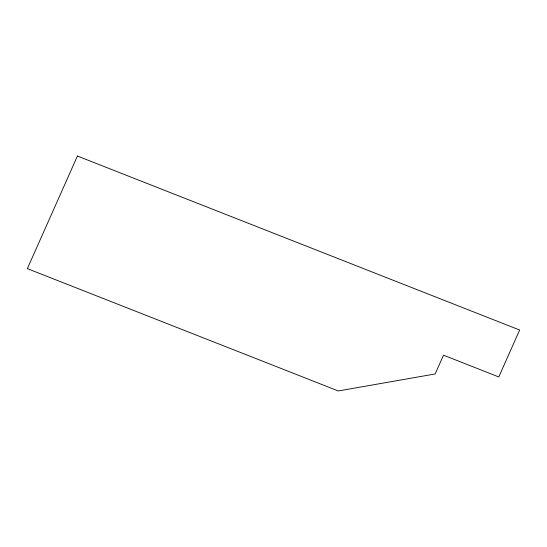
<?xml version="1.0" encoding="UTF-8"?>
<svg xmlns="http://www.w3.org/2000/svg" width="547" height="547" viewBox="0 0 547 547"><rect width="100%" height="100%" fill="white"/><g stroke="black" fill="none" stroke-linecap="round" stroke-linejoin="round"><path stroke-width="0.82" d="M77.428 156.039L27.35 268.625L338.285 390.961L435.159 373.957L443.508 355.188L498.782 376.938L519.65 330.026L77.428 156.039"/></g></svg>
